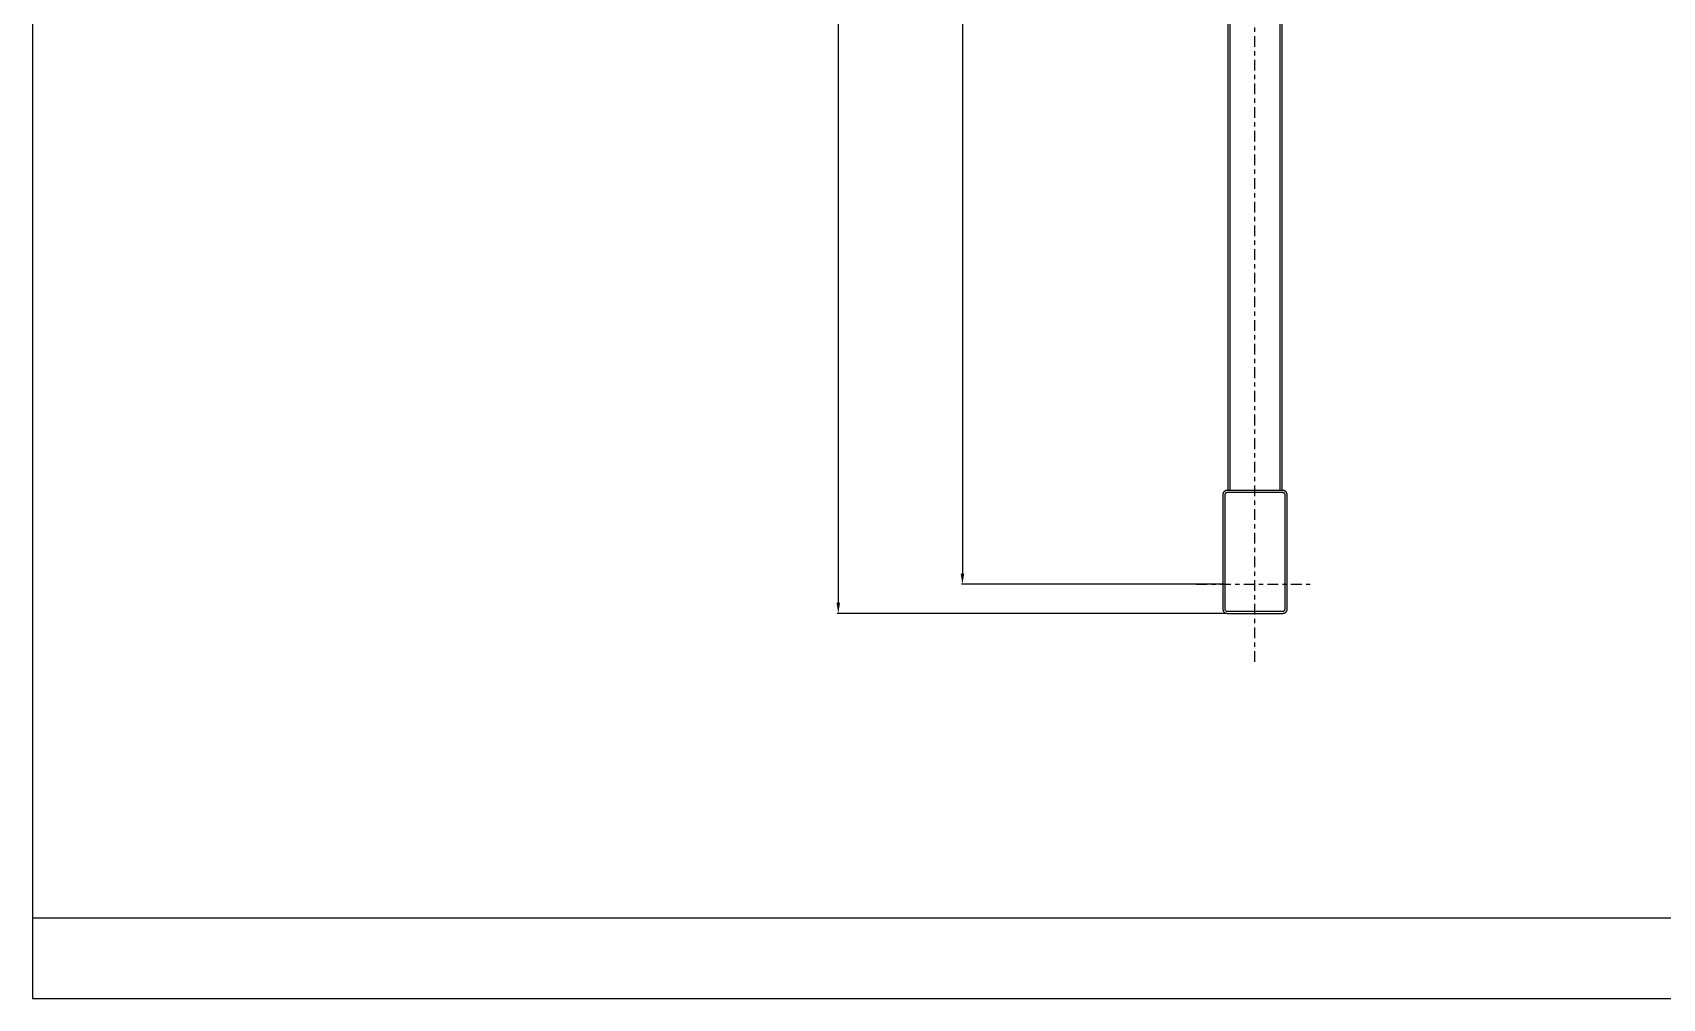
# Model space of a CAD drawing. Header units: millimetres. Extents: x -508 to 1009, y 1682 to 3079.
# Drawn here: x -508 to 250, y 1682 to 2131 of the extents above; entities that cross this region are included whole.
import ezdxf

# ---------------------------------------------------------------- set-up
doc = ezdxf.new("R2010")
doc.units = ezdxf.units.MM
doc.header["$MEASUREMENT"] = 0
doc.linetypes.add('CENTER', pattern=[11, 5, -2, 2, -2])
for name, color, linetype in [('____', 5, 'Continuous'), ('CEN', 1, 'CENTER'), ('Default', 7, 'Continuous'), ('Make2D visible lines', 7, 'Continuous'), ('Make2D visible lines - Tangent', 7, 'Continuous'), ('TEX', 31, 'Continuous')]:
    doc.layers.add(name, color=color, linetype=linetype)
doc.styles.add('Arial', font='arial.ttf')
doc.dimstyles.new('Dimension Style 01', dxfattribs={"dimtxt": 5, "dimasz": 5, "dimexe": 0.5, "dimexo": 0.5, "dimgap": 0.09, "dimtad": 1, "dimtoh": 1, "dimdec": 1, "dimzin": 1, "dimdsep": 46, "dimtxsty": 'Arial', "dimcen": 0.5, "dimadec": 1, "dimazin": 0, "dimtfac": 1, "dimtdec": 4, "dimtix": 1, "dimtmove": 0, "dimatfit": 3, "dimfxl": 1, "dimtolj": 1, "dimtzin": 1, "dimarcsym": 0})

# ---------------------------------------------------------------- blocks, each defined once
blk = doc.blocks.new('*D2')
at = {"layer": 'Default', "color": 0, "lineweight": -2, "transparency": 16777216}
for p, q in [((47.39, 2541.18), (-133.47, 2541.18)), ((-132.97, 2536.18), (-132.97, 1866.18)), ((47.39, 1861.18), (-133.47, 1861.18))]:
    blk.add_line(p, q, dxfattribs=at)
at = {"layer": 'Default', "color": 0, "transparency": 16777216}
for points in [[(-132.14, 2536.18), (-133.81, 2536.18), (-132.97, 2541.18)], [(-133.81, 1866.18), (-132.14, 1866.18), (-132.97, 1861.18)]]:
    blk.add_solid(points, dxfattribs=at)
at = {"layer": 'Defpoints', "color": 0, "transparency": 16777216}
for p in [(47.89, 2541.18), (-132.97, 1861.18), (47.89, 1861.18)]:
    blk.add_point(p, dxfattribs=at)
at = {"layer": 'Default', "color": 0, "transparency": 16777216, "insert": (-135.62, 2201.18), "char_height": 5, "attachment_point": 5, "rotation": 90, "style": 'Arial'}
blk.add_mtext('\\A1;680.0', dxfattribs=at)
blk = doc.blocks.new('*D8')
at = {"layer": 'Default', "color": 0, "lineweight": -2, "transparency": 16777216}
for p, q in [((46.39, 2527.68), (-75.71, 2527.68)), ((-75.21, 2522.68), (-75.21, 1879.68)), ((46.39, 1874.68), (-75.71, 1874.68))]:
    blk.add_line(p, q, dxfattribs=at)
at = {"layer": 'Default', "color": 0, "transparency": 16777216}
for points in [[(-74.38, 2522.68), (-76.05, 2522.68), (-75.21, 2527.68)], [(-76.05, 1879.68), (-74.38, 1879.68), (-75.21, 1874.68)]]:
    blk.add_solid(points, dxfattribs=at)
at = {"layer": 'Defpoints', "color": 0, "transparency": 16777216}
for p in [(46.89, 2527.68), (-75.21, 1874.68), (46.89, 1874.68)]:
    blk.add_point(p, dxfattribs=at)
at = {"layer": 'Default', "color": 0, "transparency": 16777216, "insert": (-77.86, 2201.18), "char_height": 5, "attachment_point": 5, "rotation": 90, "style": 'Arial'}
blk.add_mtext('\\A1;653.0', dxfattribs=at)

msp = doc.modelspace()

# ---------------------------------------------------------------- linework, layer by layer
at = {"layer": '____'}
for p, q in [((-507.83, 3078.93), (-507.83, 1682.06)), ((-507.83, 1682.06), (1008.72, 1682.06))]:
    msp.add_line(p, q, dxfattribs=at)
at = {"layer": 'CEN'}
for p, q in [((60.89, 1838.62), (60.89, 2554.36)), ((33.64, 1874.68), (87.72, 1874.68))]:
    msp.add_line(p, q, dxfattribs=at)
at = {"layer": 'Make2D visible lines'}
for p, q in [((48.39, 2057.68), (48.39, 2360.94)), ((73.39, 2360.94), (73.39, 2057.68)), ((48.39, 1918.33), (48.39, 2057.68)), ((73.39, 2057.68), (73.39, 1918.33)), ((46.9, 1916.43), (46.89, 1916.4)), ((46.89, 1916.4), (46.89, 1916.37)), ((46.89, 1916.37), (46.89, 1916.33)), ((46.89, 1916.33), (46.89, 1863.18)), ((46.91, 1916.5), (46.9, 1916.47)), ((46.9, 1916.47), (46.9, 1916.43)), ((46.92, 1916.57), (46.91, 1916.54)), ((46.91, 1916.54), (46.91, 1916.5)), ((46.93, 1916.6), (46.92, 1916.57)), ((46.94, 1916.63), (46.93, 1916.6)), ((46.95, 1916.67), (46.94, 1916.63)), ((46.96, 1916.7), (46.95, 1916.67)), ((46.97, 1916.73), (46.96, 1916.7)), ((46.99, 1916.76), (46.97, 1916.73)), ((47, 1916.79), (46.99, 1916.76)), ((47.02, 1916.82), (47, 1916.79)), ((47.04, 1916.85), (47.02, 1916.82)), ((47.06, 1916.88), (47.04, 1916.85)), ((47.07, 1916.91), (47.06, 1916.88)), ((47.09, 1916.94), (47.07, 1916.91)), ((47.12, 1916.96), (47.09, 1916.94)), ((47.14, 1916.99), (47.12, 1916.96)), ((47.16, 1917.01), (47.14, 1916.99)), ((47.18, 1917.04), (47.16, 1917.01)), ((47.21, 1917.06), (47.18, 1917.04)), ((47.23, 1917.09), (47.21, 1917.06)), ((47.26, 1917.11), (47.23, 1917.09)), ((47.29, 1917.13), (47.26, 1917.11)), ((47.31, 1917.15), (47.29, 1917.13)), ((47.34, 1917.17), (47.31, 1917.15)), ((47.37, 1917.19), (47.34, 1917.17)), ((47.4, 1917.2), (47.37, 1917.19)), ((47.43, 1917.22), (47.4, 1917.2)), ((47.46, 1917.24), (47.43, 1917.22)), ((47.49, 1917.25), (47.46, 1917.24)), ((47.52, 1917.26), (47.49, 1917.25)), ((47.56, 1917.27), (47.52, 1917.26)), ((47.59, 1917.29), (47.56, 1917.27)), ((47.62, 1917.3), (47.59, 1917.29)), ((47.65, 1917.3), (47.62, 1917.3)), ((47.69, 1917.31), (47.65, 1917.3)), ((47.72, 1917.32), (47.69, 1917.31)), ((47.76, 1917.32), (47.72, 1917.32)), ((47.79, 1917.33), (47.76, 1917.32)), ((47.82, 1917.33), (47.79, 1917.33)), ((47.86, 1917.33), (47.82, 1917.33)), ((47.89, 1917.33), (47.86, 1917.33)), ((73.89, 1917.33), (47.89, 1917.33)), ((73.93, 1917.33), (73.89, 1917.33)), ((73.96, 1917.33), (73.93, 1917.33)), ((73.99, 1917.33), (73.96, 1917.33)), ((74.03, 1917.32), (73.99, 1917.33)), ((74.06, 1917.32), (74.03, 1917.32)), ((74.09, 1917.31), (74.06, 1917.32)), ((74.13, 1917.3), (74.09, 1917.31)), ((74.16, 1917.3), (74.13, 1917.3)), ((74.19, 1917.29), (74.16, 1917.3)), ((74.23, 1917.27), (74.19, 1917.29)), ((74.26, 1917.26), (74.23, 1917.27)), ((74.29, 1917.25), (74.26, 1917.26)), ((74.32, 1917.24), (74.29, 1917.25)), ((74.35, 1917.22), (74.32, 1917.24)), ((74.38, 1917.2), (74.35, 1917.22)), ((74.41, 1917.19), (74.38, 1917.2)), ((74.44, 1917.17), (74.41, 1917.19)), ((74.47, 1917.15), (74.44, 1917.17)), ((74.5, 1917.13), (74.47, 1917.15)), ((74.52, 1917.11), (74.5, 1917.13)), ((74.55, 1917.09), (74.52, 1917.11)), ((74.57, 1917.06), (74.55, 1917.09)), ((74.6, 1917.04), (74.57, 1917.06)), ((74.62, 1917.01), (74.6, 1917.04)), ((74.65, 1916.99), (74.62, 1917.01)), ((74.67, 1916.96), (74.65, 1916.99)), ((74.69, 1916.94), (74.67, 1916.96)), ((74.71, 1916.91), (74.69, 1916.94)), ((74.73, 1916.88), (74.71, 1916.91)), ((74.75, 1916.85), (74.73, 1916.88)), ((74.76, 1916.82), (74.75, 1916.85)), ((74.78, 1916.79), (74.76, 1916.82)), ((74.79, 1916.76), (74.78, 1916.79)), ((74.81, 1916.73), (74.79, 1916.76)), ((74.82, 1916.7), (74.81, 1916.73)), ((74.83, 1916.67), (74.82, 1916.7)), ((74.84, 1916.63), (74.83, 1916.67)), ((74.85, 1916.6), (74.84, 1916.63)), ((74.86, 1916.57), (74.85, 1916.6)), ((74.87, 1916.54), (74.86, 1916.57)), ((74.88, 1916.5), (74.87, 1916.54)), ((74.88, 1916.47), (74.88, 1916.5)), ((74.89, 1916.43), (74.88, 1916.47)), ((74.89, 1916.4), (74.89, 1916.43)), ((74.89, 1916.37), (74.89, 1916.4)), ((74.89, 1916.33), (74.89, 1916.37)), ((74.89, 1863.18), (74.89, 1916.33)), ((46.89, 1863.18), (46.89, 1863.15)), ((46.89, 1863.15), (46.89, 1863.12)), ((46.89, 1863.12), (46.9, 1863.08)), ((46.9, 1863.08), (46.9, 1863.05)), ((46.9, 1863.05), (46.91, 1863.01)), ((46.91, 1863.01), (46.91, 1862.98)), ((46.91, 1862.98), (46.92, 1862.95)), ((46.92, 1862.95), (46.93, 1862.92)), ((46.93, 1862.92), (46.94, 1862.88)), ((46.94, 1862.88), (46.95, 1862.85)), ((46.95, 1862.85), (46.96, 1862.82)), ((46.96, 1862.82), (46.97, 1862.79)), ((46.97, 1862.79), (46.99, 1862.76)), ((46.99, 1862.76), (47, 1862.72)), ((47, 1862.72), (47.02, 1862.69)), ((47.02, 1862.69), (47.04, 1862.67)), ((47.04, 1862.67), (47.06, 1862.64)), ((47.06, 1862.64), (47.07, 1862.61)), ((47.07, 1862.61), (47.09, 1862.58)), ((47.09, 1862.58), (47.12, 1862.55)), ((47.12, 1862.55), (47.14, 1862.53)), ((47.14, 1862.53), (47.16, 1862.5)), ((47.16, 1862.5), (47.18, 1862.48)), ((47.18, 1862.48), (47.21, 1862.45)), ((47.21, 1862.45), (47.23, 1862.43)), ((47.23, 1862.43), (47.26, 1862.41)), ((47.26, 1862.41), (47.29, 1862.39)), ((47.29, 1862.39), (47.31, 1862.37)), ((47.31, 1862.37), (47.34, 1862.35)), ((47.34, 1862.35), (47.37, 1862.33)), ((47.37, 1862.33), (47.4, 1862.31)), ((47.4, 1862.31), (47.43, 1862.3)), ((47.43, 1862.3), (47.46, 1862.28)), ((47.46, 1862.28), (47.49, 1862.27)), ((47.49, 1862.27), (47.52, 1862.25)), ((47.52, 1862.25), (47.56, 1862.24)), ((47.56, 1862.24), (47.59, 1862.23)), ((47.59, 1862.23), (47.62, 1862.22)), ((47.62, 1862.22), (47.65, 1862.21)), ((47.65, 1862.21), (47.69, 1862.21)), ((47.69, 1862.21), (47.72, 1862.2)), ((47.72, 1862.2), (47.76, 1862.19)), ((47.76, 1862.19), (47.79, 1862.19)), ((47.79, 1862.19), (47.82, 1862.19)), ((47.82, 1862.19), (47.86, 1862.19)), ((47.86, 1862.19), (47.89, 1862.18)), ((47.89, 1862.18), (73.89, 1862.18)), ((73.89, 1862.18), (73.93, 1862.19)), ((73.93, 1862.19), (73.96, 1862.19)), ((73.96, 1862.19), (73.99, 1862.19)), ((73.99, 1862.19), (74.03, 1862.19)), ((74.03, 1862.19), (74.06, 1862.2)), ((74.06, 1862.2), (74.09, 1862.21)), ((74.09, 1862.21), (74.13, 1862.21)), ((74.13, 1862.21), (74.16, 1862.22)), ((74.16, 1862.22), (74.19, 1862.23)), ((74.19, 1862.23), (74.23, 1862.24)), ((74.23, 1862.24), (74.26, 1862.25)), ((74.26, 1862.25), (74.29, 1862.27)), ((74.29, 1862.27), (74.32, 1862.28)), ((74.32, 1862.28), (74.35, 1862.3)), ((74.35, 1862.3), (74.38, 1862.31)), ((74.38, 1862.31), (74.41, 1862.33)), ((74.41, 1862.33), (74.44, 1862.35)), ((74.44, 1862.35), (74.47, 1862.37)), ((74.47, 1862.37), (74.5, 1862.39)), ((74.5, 1862.39), (74.52, 1862.41)), ((74.52, 1862.41), (74.55, 1862.43)), ((74.55, 1862.43), (74.57, 1862.45)), ((74.57, 1862.45), (74.6, 1862.48)), ((74.6, 1862.48), (74.62, 1862.5)), ((74.62, 1862.5), (74.65, 1862.53)), ((74.65, 1862.53), (74.67, 1862.55)), ((74.67, 1862.55), (74.69, 1862.58)), ((74.69, 1862.58), (74.71, 1862.61)), ((74.71, 1862.61), (74.73, 1862.64)), ((74.73, 1862.64), (74.75, 1862.67)), ((74.75, 1862.67), (74.76, 1862.69)), ((74.76, 1862.69), (74.78, 1862.72)), ((74.78, 1862.72), (74.79, 1862.76)), ((74.79, 1862.76), (74.81, 1862.79)), ((74.81, 1862.79), (74.82, 1862.82)), ((74.82, 1862.82), (74.83, 1862.85)), ((74.83, 1862.85), (74.84, 1862.88)), ((74.84, 1862.88), (74.85, 1862.92)), ((74.85, 1862.92), (74.86, 1862.95)), ((74.86, 1862.95), (74.87, 1862.98)), ((74.87, 1862.98), (74.88, 1863.01)), ((74.88, 1863.05), (74.89, 1863.08)), ((74.88, 1863.01), (74.88, 1863.05)), ((74.89, 1863.15), (74.89, 1863.18)), ((74.89, 1863.12), (74.89, 1863.15)), ((74.89, 1863.08), (74.89, 1863.12))]:
    msp.add_line(p, q, dxfattribs=at)
at = {"layer": 'Make2D visible lines - Tangent'}
for p, q in [((49.39, 2057.68), (49.39, 2360.94)), ((72.39, 2360.94), (72.39, 2057.68)), ((49.39, 1918.33), (49.39, 2057.68)), ((72.39, 2057.68), (72.39, 1918.33)), ((45.9, 1916.47), (45.89, 1916.4)), ((45.89, 1916.4), (45.89, 1916.33)), ((45.89, 1916.33), (45.89, 1863.18)), ((45.91, 1916.6), (45.9, 1916.54)), ((45.9, 1916.54), (45.9, 1916.47)), ((45.92, 1916.67), (45.91, 1916.6)), ((45.93, 1916.74), (45.92, 1916.67)), ((45.95, 1916.81), (45.93, 1916.74)), ((45.97, 1916.87), (45.95, 1916.81)), ((45.99, 1916.94), (45.97, 1916.87)), ((46.01, 1917), (45.99, 1916.94)), ((46.03, 1917.07), (46.01, 1917)), ((46.06, 1917.13), (46.03, 1917.07)), ((46.09, 1917.19), (46.06, 1917.13)), ((46.12, 1917.25), (46.09, 1917.19)), ((46.15, 1917.31), (46.12, 1917.25)), ((46.18, 1917.37), (46.15, 1917.31)), ((46.22, 1917.43), (46.18, 1917.37)), ((46.26, 1917.49), (46.22, 1917.43)), ((46.3, 1917.54), (46.26, 1917.49)), ((46.34, 1917.59), (46.3, 1917.54)), ((46.38, 1917.65), (46.34, 1917.59)), ((46.43, 1917.7), (46.38, 1917.65)), ((46.48, 1917.75), (46.43, 1917.7)), ((46.53, 1917.79), (46.48, 1917.75)), ((46.58, 1917.84), (46.53, 1917.79)), ((46.63, 1917.88), (46.58, 1917.84)), ((46.68, 1917.93), (46.63, 1917.88)), ((46.74, 1917.97), (46.68, 1917.93)), ((46.79, 1918), (46.74, 1917.97)), ((46.85, 1918.04), (46.79, 1918)), ((46.91, 1918.08), (46.85, 1918.04)), ((46.97, 1918.11), (46.91, 1918.08)), ((47.03, 1918.14), (46.97, 1918.11)), ((47.09, 1918.17), (47.03, 1918.14)), ((47.16, 1918.19), (47.09, 1918.17)), ((47.22, 1918.22), (47.16, 1918.19)), ((47.29, 1918.24), (47.22, 1918.22)), ((47.35, 1918.26), (47.29, 1918.24)), ((47.42, 1918.28), (47.35, 1918.26)), ((47.48, 1918.29), (47.42, 1918.28)), ((47.55, 1918.3), (47.48, 1918.29)), ((47.62, 1918.31), (47.55, 1918.3)), ((47.69, 1918.32), (47.62, 1918.31)), ((47.75, 1918.33), (47.69, 1918.32)), ((47.82, 1918.33), (47.75, 1918.33)), ((47.89, 1918.33), (47.82, 1918.33)), ((73.89, 1918.33), (47.89, 1918.33)), ((73.96, 1918.33), (73.89, 1918.33)), ((74.03, 1918.33), (73.96, 1918.33)), ((74.1, 1918.32), (74.03, 1918.33)), ((74.16, 1918.31), (74.1, 1918.32)), ((74.23, 1918.3), (74.16, 1918.31)), ((74.3, 1918.29), (74.23, 1918.3)), ((74.36, 1918.28), (74.3, 1918.29)), ((74.43, 1918.26), (74.36, 1918.28)), ((74.5, 1918.24), (74.43, 1918.26)), ((74.56, 1918.22), (74.5, 1918.24)), ((74.63, 1918.19), (74.56, 1918.22)), ((74.69, 1918.17), (74.63, 1918.19)), ((74.75, 1918.14), (74.69, 1918.17)), ((74.81, 1918.11), (74.75, 1918.14)), ((74.87, 1918.08), (74.81, 1918.11)), ((74.93, 1918.04), (74.87, 1918.08)), ((74.99, 1918), (74.93, 1918.04)), ((75.04, 1917.97), (74.99, 1918)), ((75.1, 1917.93), (75.04, 1917.97)), ((75.15, 1917.88), (75.1, 1917.93)), ((75.21, 1917.84), (75.15, 1917.88)), ((75.26, 1917.79), (75.21, 1917.84)), ((75.31, 1917.75), (75.26, 1917.79)), ((75.35, 1917.7), (75.31, 1917.75)), ((75.4, 1917.65), (75.35, 1917.7)), ((75.44, 1917.59), (75.4, 1917.65)), ((75.48, 1917.54), (75.44, 1917.59)), ((75.53, 1917.49), (75.48, 1917.54)), ((75.56, 1917.43), (75.53, 1917.49)), ((75.6, 1917.37), (75.56, 1917.43)), ((75.63, 1917.31), (75.6, 1917.37)), ((75.67, 1917.25), (75.63, 1917.31)), ((75.7, 1917.19), (75.67, 1917.25)), ((75.73, 1917.13), (75.7, 1917.19)), ((75.75, 1917.07), (75.73, 1917.13)), ((75.78, 1917), (75.75, 1917.07)), ((75.8, 1916.94), (75.78, 1917)), ((75.82, 1916.87), (75.8, 1916.94)), ((75.83, 1916.81), (75.82, 1916.87)), ((75.85, 1916.74), (75.83, 1916.81)), ((75.86, 1916.67), (75.85, 1916.74)), ((75.87, 1916.6), (75.86, 1916.67)), ((75.88, 1916.54), (75.87, 1916.6)), ((75.89, 1916.47), (75.88, 1916.54)), ((75.89, 1916.4), (75.89, 1916.47)), ((75.89, 1916.33), (75.89, 1916.4)), ((75.89, 1863.18), (75.89, 1916.33)), ((45.89, 1863.18), (45.89, 1863.12)), ((45.89, 1863.12), (45.9, 1863.05)), ((45.9, 1863.05), (45.9, 1862.98)), ((45.9, 1862.98), (45.91, 1862.91)), ((45.91, 1862.91), (45.92, 1862.85)), ((45.92, 1862.85), (45.93, 1862.78)), ((45.93, 1862.78), (45.95, 1862.71)), ((45.95, 1862.71), (45.97, 1862.65)), ((45.97, 1862.65), (45.99, 1862.58)), ((45.99, 1862.58), (46.01, 1862.52)), ((46.01, 1862.52), (46.03, 1862.45)), ((46.03, 1862.45), (46.06, 1862.39)), ((46.06, 1862.39), (46.09, 1862.33)), ((46.09, 1862.33), (46.12, 1862.26)), ((46.12, 1862.26), (46.15, 1862.2)), ((46.15, 1862.2), (46.18, 1862.15)), ((46.18, 1862.15), (46.22, 1862.09)), ((46.22, 1862.09), (46.26, 1862.03)), ((46.26, 1862.03), (46.3, 1861.98)), ((46.3, 1861.98), (46.34, 1861.92)), ((46.34, 1861.92), (46.38, 1861.87)), ((46.38, 1861.87), (46.43, 1861.82)), ((46.43, 1861.82), (46.48, 1861.77)), ((46.48, 1861.77), (46.53, 1861.72)), ((46.53, 1861.72), (46.58, 1861.68)), ((46.58, 1861.68), (46.63, 1861.63)), ((46.63, 1861.63), (46.68, 1861.59)), ((46.68, 1861.59), (46.74, 1861.55)), ((46.74, 1861.55), (46.79, 1861.51)), ((46.79, 1861.51), (46.85, 1861.48)), ((46.85, 1861.48), (46.91, 1861.44)), ((46.91, 1861.44), (46.97, 1861.41)), ((46.97, 1861.41), (47.03, 1861.38)), ((47.03, 1861.38), (47.09, 1861.35)), ((47.09, 1861.35), (47.16, 1861.32)), ((47.16, 1861.32), (47.22, 1861.3)), ((47.22, 1861.3), (47.29, 1861.28)), ((47.29, 1861.28), (47.35, 1861.26)), ((47.35, 1861.26), (47.42, 1861.24)), ((47.42, 1861.24), (47.48, 1861.23)), ((47.48, 1861.23), (47.55, 1861.21)), ((47.55, 1861.21), (47.62, 1861.2)), ((47.62, 1861.2), (47.69, 1861.2)), ((47.69, 1861.2), (47.75, 1861.19)), ((47.75, 1861.19), (47.82, 1861.19)), ((47.82, 1861.19), (47.89, 1861.18)), ((47.89, 1861.18), (73.89, 1861.18)), ((73.89, 1861.18), (73.96, 1861.19)), ((73.96, 1861.19), (74.03, 1861.19)), ((74.03, 1861.19), (74.1, 1861.2)), ((74.1, 1861.2), (74.16, 1861.2)), ((74.16, 1861.2), (74.23, 1861.21)), ((74.23, 1861.21), (74.3, 1861.23)), ((74.3, 1861.23), (74.36, 1861.24)), ((74.36, 1861.24), (74.43, 1861.26)), ((74.43, 1861.26), (74.5, 1861.28)), ((74.5, 1861.28), (74.56, 1861.3)), ((74.56, 1861.3), (74.63, 1861.32)), ((74.63, 1861.32), (74.69, 1861.35)), ((74.69, 1861.35), (74.75, 1861.38)), ((74.75, 1861.38), (74.81, 1861.41)), ((74.81, 1861.41), (74.87, 1861.44)), ((74.87, 1861.44), (74.93, 1861.48)), ((74.93, 1861.48), (74.99, 1861.51)), ((74.99, 1861.51), (75.04, 1861.55)), ((75.04, 1861.55), (75.1, 1861.59)), ((75.1, 1861.59), (75.15, 1861.63)), ((75.15, 1861.63), (75.21, 1861.68)), ((75.21, 1861.68), (75.26, 1861.72)), ((75.26, 1861.72), (75.31, 1861.77)), ((75.31, 1861.77), (75.35, 1861.82)), ((75.35, 1861.82), (75.4, 1861.87)), ((75.4, 1861.87), (75.44, 1861.92)), ((75.44, 1861.92), (75.48, 1861.98)), ((75.48, 1861.98), (75.53, 1862.03)), ((75.53, 1862.03), (75.56, 1862.09)), ((75.56, 1862.09), (75.6, 1862.15)), ((75.6, 1862.15), (75.63, 1862.2)), ((75.63, 1862.2), (75.67, 1862.26)), ((75.67, 1862.26), (75.7, 1862.33)), ((75.7, 1862.33), (75.73, 1862.39)), ((75.73, 1862.39), (75.75, 1862.45)), ((75.75, 1862.45), (75.78, 1862.52)), ((75.78, 1862.52), (75.8, 1862.58)), ((75.8, 1862.58), (75.82, 1862.65)), ((75.82, 1862.65), (75.83, 1862.71)), ((75.83, 1862.71), (75.85, 1862.78)), ((75.85, 1862.78), (75.86, 1862.85)), ((75.86, 1862.85), (75.87, 1862.91)), ((75.87, 1862.91), (75.88, 1862.98)), ((75.88, 1862.98), (75.89, 1863.05)), ((75.89, 1863.12), (75.89, 1863.18)), ((75.89, 1863.05), (75.89, 1863.12))]:
    msp.add_line(p, q, dxfattribs=at)
at = {"layer": 'TEX'}
msp.add_line((-507.83, 1719.56), (1008.72, 1719.56), dxfattribs=at)

# ---------------------------------------------------------------- dimensions: what is measured, and where the dimension line sits
at = {"layer": 'Default'}
for base, p1, p2, picture, middle in [((-132.97, 1861.18), (47.89, 2541.18), (47.89, 1861.18), '*D2', (-135.62, 2201.18)), ((-75.21, 1874.68), (46.89, 2527.68), (46.89, 1874.68), '*D8', (-77.86, 2201.18))]:
    dim = msp.add_linear_dim(base=base, p1=p1, p2=p2, angle=90, dimstyle='Dimension Style 01', override={"dimtmove": 1}, dxfattribs=at)
    dim.commit()
    dim.dimension.update_dxf_attribs({"geometry": picture, "text_midpoint": middle})

doc.saveas('drawing.dxf')
